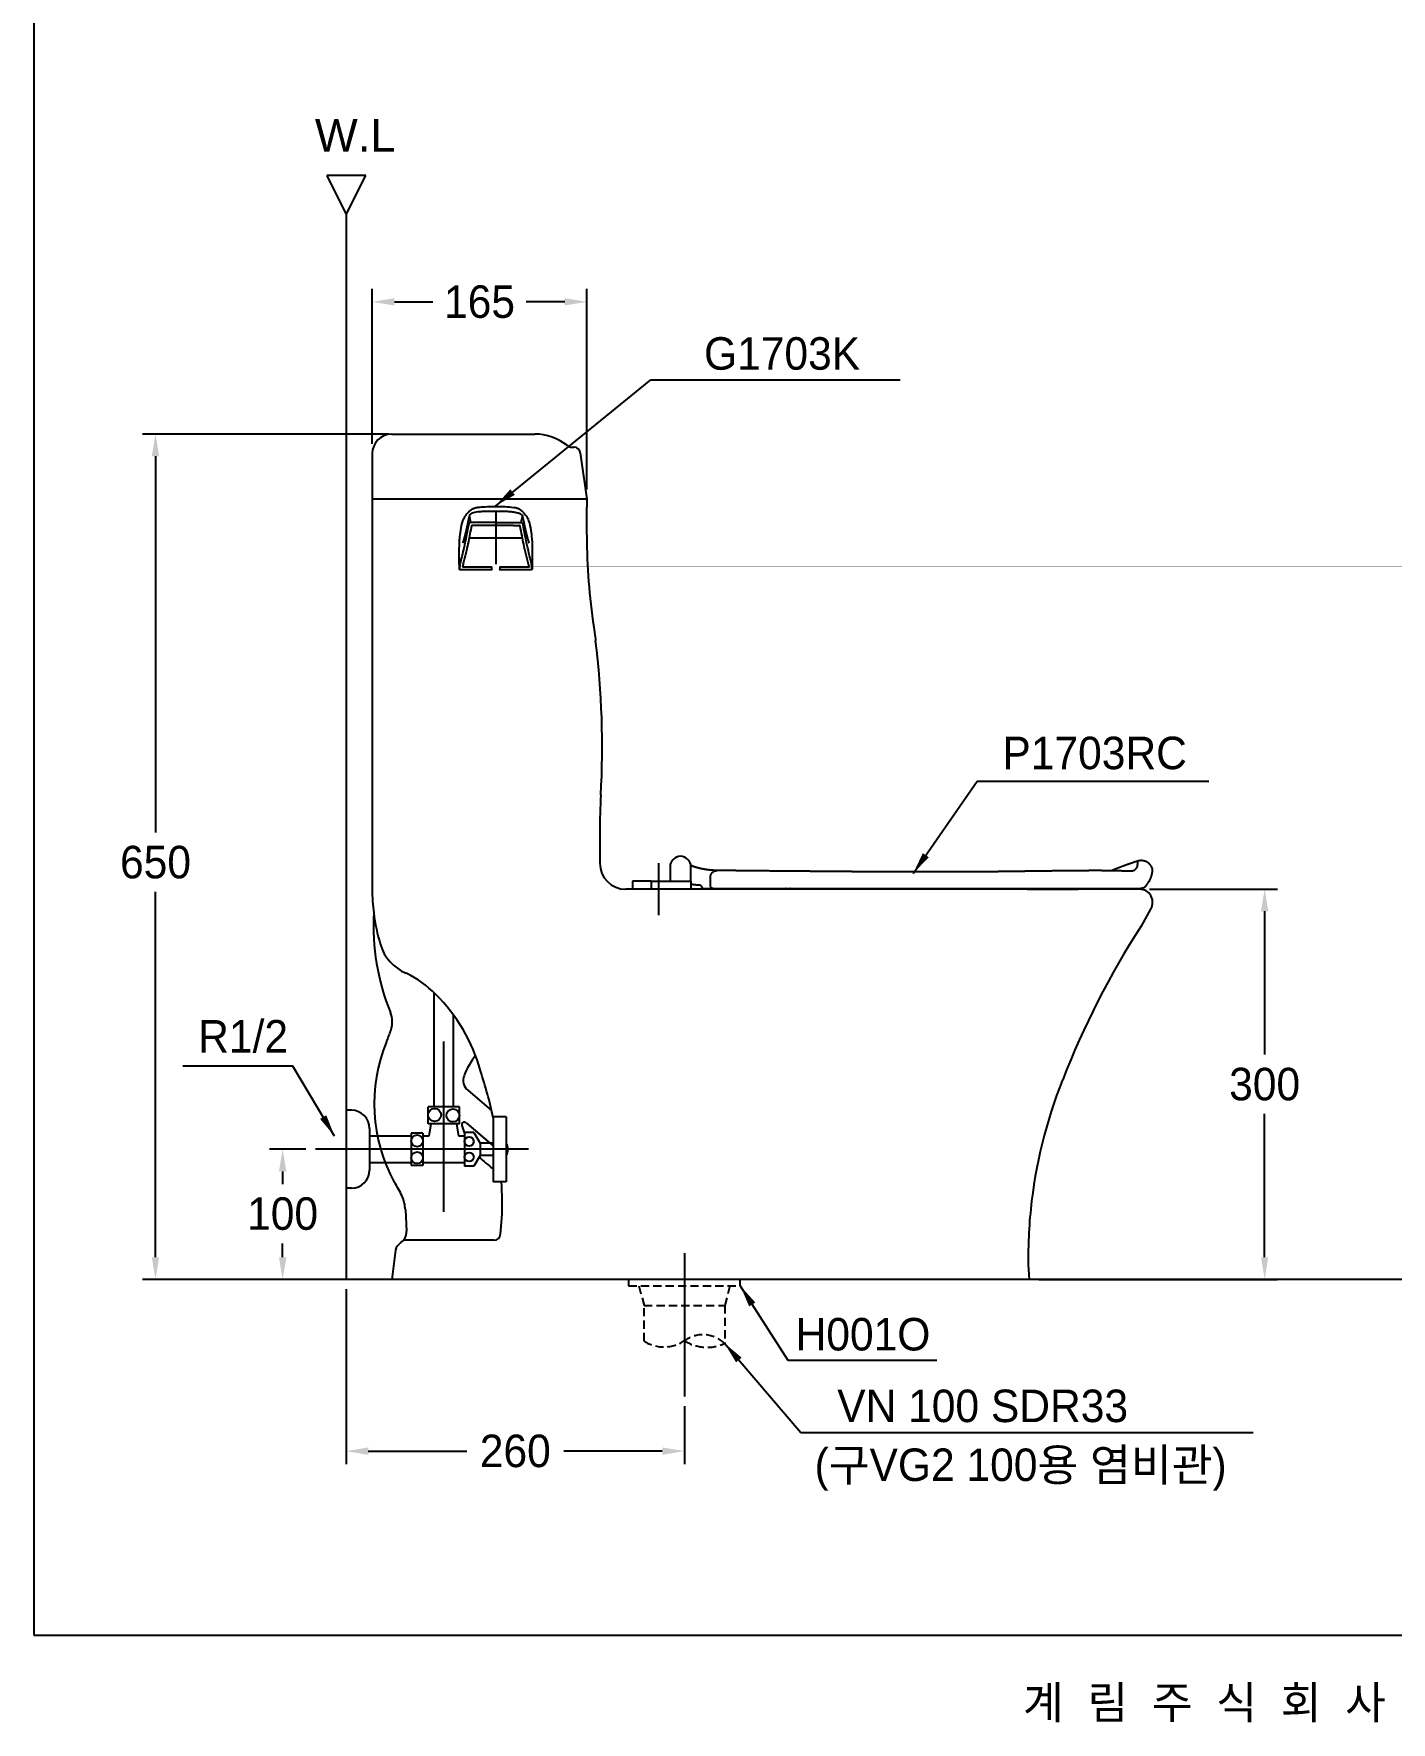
# Model space of a CAD drawing. Header units: millimetres. Extents: x 0 to 3847, y -67 to 2530.
# Drawn here: x 0 to 1044, y -67 to 1232 of the extents above; entities that cross this region are included whole.
import ezdxf
from ezdxf.enums import TextEntityAlignment as Align
from ezdxf.lldxf.tags import DXFTag

# ---------------------------------------------------------------- set-up
doc = ezdxf.new("R2010")
doc.units = ezdxf.units.MM
doc.linetypes.add('DASHED2', pattern=[9.525, 6.35, -3.175])
for name, color, linetype in [('TEXT', 7, 'Continuous'), ('내부선 및 부속', 4, 'Continuous'), ('도각라인', 255, 'Continuous'), ('외형선', 3, 'Continuous'), ('점선', 6, 'DASHED2'), ('중심선', 1, 'DASHED'), ('치수선', 7, 'Continuous')]:
    doc.layers.add(name, color=color, linetype=linetype)
doc.styles.add('____', font='')
doc.styles.add('타이틀', font='H2GTRM.TTF', dxfattribs={"height": 25})
doc.styles.get('____').set_extended_font_data('굴림')
tags = doc.linetypes.add('DASHDOT', pattern=[70, 31, -13, 13, -13]).pattern_tags.tags
tags[10:11] = [DXFTag(74, 4), DXFTag(75, 0), DXFTag(340, '0'), DXFTag(46, 0.0), DXFTag(50, 0.0), DXFTag(44, 0.0), DXFTag(45, 0.0)]
tags[8:9] = [DXFTag(74, 4), DXFTag(75, 0), DXFTag(340, '0'), DXFTag(46, 0.0), DXFTag(50, 0.0), DXFTag(44, 0.0), DXFTag(45, 0.0)]
tags[6:7] = [DXFTag(74, 4), DXFTag(75, 0), DXFTag(340, '0'), DXFTag(46, 0.0), DXFTag(50, 0.0), DXFTag(44, 0.0), DXFTag(45, 0.0)]
tags[4:5] = [DXFTag(74, 4), DXFTag(75, 0), DXFTag(340, '0'), DXFTag(46, 0.0), DXFTag(50, 0.0), DXFTag(44, 0.0), DXFTag(45, 0.0)]
tags = doc.linetypes.add('DASHED', pattern=[25.72, 12.86, -12.86]).pattern_tags.tags
tags[6:7] = [DXFTag(74, 4), DXFTag(75, 0), DXFTag(340, '0'), DXFTag(46, 0.0), DXFTag(50, 0.0), DXFTag(44, 0.0), DXFTag(45, 0.0)]
tags[4:5] = [DXFTag(74, 4), DXFTag(75, 0), DXFTag(340, '0'), DXFTag(46, 0.0), DXFTag(50, 0.0), DXFTag(44, 0.0), DXFTag(45, 0.0)]
doc.dimstyles.new('MSADIM', dxfattribs={"dimtxt": 33, "dimasz": 17, "dimexe": 10, "dimexo": 7.5, "dimgap": 10, "dimtad": 0, "dimtih": 1, "dimtoh": 1, "dimdec": 0, "dimzin": 1, "dimdsep": 46, "dimtxsty": '____', "dimcen": 11.25, "dimadec": 0, "dimazin": 0, "dimtfac": 1, "dimtdec": 0, "dimtix": 1, "dimtmove": 0, "dimatfit": 3, "dimfxl": 0, "dimtolj": 1, "dimtzin": 1, "dimarcsym": 0})

# ---------------------------------------------------------------- blocks, each defined once
blk = doc.blocks.new('*D22')
at = {"layer": '치수선', "color": 0, "linetype": 'Continuous', "lineweight": -2}
for p, q in [((272.7, 923.7), (83.6, 923.7)), ((93.6, 906.7), (93.6, 617.2)), ((93.6, 290.7), (93.6, 571.6)), ((267.7, 273.7), (83.6, 273.7))]:
    blk.add_line(p, q, dxfattribs=at)
at = {"layer": '치수선', "color": 0, "linetype": 'Continuous'}
for points in [[(90.7, 906.7), (96.4, 906.7), (93.6, 923.7)], [(90.7, 290.7), (96.4, 290.7), (93.6, 273.7)]]:
    blk.add_solid(points, dxfattribs=at)
at = {"layer": '치수선', "color": 0, "linetype": 'Continuous', "insert": (93.6, 594.4), "char_height": 25, "attachment_point": 5, "style": '____'}
blk.add_mtext('\\A1;650', dxfattribs=at)
blk = doc.blocks.new('*D9')
at = {"layer": '치수선', "color": 0, "linetype": 'Continuous', "lineweight": -2}
for p, q in [((260.2, 916.2), (260.2, 1035.4)), ((425.2, 881.2), (425.2, 1035.4)), ((277.2, 1025.4), (306.7, 1025.4)), ((408.2, 1025.4), (378.6, 1025.4))]:
    blk.add_line(p, q, dxfattribs=at)
at = {"layer": '치수선', "color": 0, "linetype": 'Continuous'}
for points in [[(277.2, 1028.2), (277.2, 1022.6), (260.2, 1025.4)], [(408.2, 1028.2), (408.2, 1022.6), (425.2, 1025.4)]]:
    blk.add_solid(points, dxfattribs=at)
at = {"layer": '치수선', "color": 0, "linetype": 'Continuous', "insert": (342.7, 1025.4), "char_height": 25, "attachment_point": 5, "style": '____'}
blk.add_mtext('\\A1;165', dxfattribs=at)
blk = doc.blocks.new('*D19')
at = {"layer": '치수선', "color": 0, "linetype": 'Continuous', "lineweight": -2}
for p, q in [((209.1, 373.7), (181.3, 373.7)), ((191.3, 356.7), (191.3, 347)), ((191.3, 290.7), (191.3, 301.3)), ((252.7, 273.7), (181.3, 273.7))]:
    blk.add_line(p, q, dxfattribs=at)
at = {"layer": '치수선', "color": 0, "linetype": 'Continuous'}
for points in [[(188.5, 356.7), (194.2, 356.7), (191.3, 373.7)], [(188.5, 290.7), (194.2, 290.7), (191.3, 273.7)]]:
    blk.add_solid(points, dxfattribs=at)
at = {"layer": '치수선', "color": 0, "linetype": 'Continuous', "insert": (191.3, 324.1), "char_height": 25, "attachment_point": 5, "style": '____'}
blk.add_mtext('\\A1;100', dxfattribs=at)
blk = doc.blocks.new('*D20')
at = {"layer": '치수선', "color": 0, "linetype": 'Continuous', "lineweight": -2}
for p, q in [((240.2, 266.2), (240.2, 131.6)), ((500.2, 176.2), (500.2, 131.6)), ((257.2, 141.6), (332.9, 141.6)), ((483.2, 141.6), (407.5, 141.6))]:
    blk.add_line(p, q, dxfattribs=at)
at = {"layer": '치수선', "color": 0, "linetype": 'Continuous'}
for points in [[(257.2, 144.4), (257.2, 138.7), (240.2, 141.6)], [(483.2, 144.4), (483.2, 138.7), (500.2, 141.6)]]:
    blk.add_solid(points, dxfattribs=at)
at = {"layer": '치수선', "color": 0, "linetype": 'Continuous', "insert": (370.2, 141.6), "char_height": 25, "attachment_point": 5, "style": '____'}
blk.add_mtext('\\A1;260', dxfattribs=at)
blk = doc.blocks.new('*D12')
at = {"layer": '치수선', "color": 0, "linetype": 'Continuous', "lineweight": -2}
for p, q in [((857.7, 573.7), (956.3, 573.7)), ((946.3, 556.7), (946.3, 446.5)), ((946.3, 290.7), (946.3, 400.9)), ((772.7, 273.7), (956.3, 273.7))]:
    blk.add_line(p, q, dxfattribs=at)
at = {"layer": '치수선', "color": 0, "linetype": 'Continuous'}
for points in [[(943.5, 556.7), (949.1, 556.7), (946.3, 573.7)], [(943.5, 290.7), (949.1, 290.7), (946.3, 273.7)]]:
    blk.add_solid(points, dxfattribs=at)
at = {"layer": '치수선', "color": 0, "linetype": 'Continuous', "insert": (946.3, 423.7), "char_height": 25, "attachment_point": 5, "style": '____'}
blk.add_mtext('\\A1;300', dxfattribs=at)

msp = doc.modelspace()

# ---------------------------------------------------------------- linework, layer by layer
at = {"layer": '내부선 및 부속'}
for p, q in [((425.2, 873.7), (260.2, 873.7)), ((333.6, 419.1), (352, 403.6)), ((332.3, 394), (353.2, 376.3)), ((358.8, 308.3), (359.9, 320.7)), ((353.8, 303.7), (284.1, 303.7))]:
    msp.add_line(p, q, dxfattribs=at)
at = {"layer": '내부선 및 부속', "linetype": 'Continuous'}
for p, q in [((489.2, 591), (489.2, 580)), ((505.2, 580), (505.2, 591)), ((460.2, 580), (460.2, 574)), ((474.7, 580), (460.2, 580)), ((474.7, 580), (505.2, 580)), ((474.7, 580), (474.7, 574)), ((505.2, 580), (505.2, 574)), ((307.7, 406.4), (307.7, 494.1)), ((322.7, 406.4), (322.7, 477)), ((244.2, 403.7), (240.2, 403.7)), ((303.2, 393.4), (303.2, 406.4)), ((327.2, 406.4), (303.2, 406.4)), ((327.2, 393.4), (327.2, 406.4)), ((258.2, 389.7), (258.2, 357.7)), ((327.2, 393.4), (303.2, 393.4)), ((305.2, 393.4), (303.7, 383.9)), ((326.7, 383.9), (325.2, 393.4)), ((332.3, 394), (350.7, 378.4)), ((363.2, 398.7), (353.2, 398.7)), ((353.2, 398.7), (353.2, 348.7)), ((363.2, 398.7), (363.2, 348.7)), ((290.2, 383.9), (258.2, 383.9)), ((299.2, 386.2), (290.2, 386.2)), ((290.2, 386.2), (290.2, 361.2)), ((299.2, 386.2), (299.2, 361.2)), ((303.7, 383.9), (299.2, 383.9)), ((331.2, 383.9), (326.7, 383.9)), ((331.2, 386.7), (331.2, 360.7)), ((338.2, 386.7), (331.2, 386.7)), ((338.2, 386.7), (343.2, 378.4)), ((353.2, 378.4), (343.2, 378.4)), ((343.2, 378.4), (343.2, 368.9)), ((343.2, 368.9), (338.2, 360.7)), ((353.2, 368.9), (343.2, 368.9)), ((290.2, 363.4), (258.2, 363.4)), ((299.2, 361.2), (290.2, 361.2)), ((331.2, 363.4), (299.2, 363.4)), ((338.2, 360.7), (331.2, 360.7)), ((244.2, 343.7), (240.2, 343.7)), ((363.2, 348.7), (353.2, 348.7))]:
    msp.add_line(p, q, dxfattribs=at)
for centre, radius in [((308.2, 400.1), 5), ((322.2, 399.8), 5), ((294.7, 380.2), 4.5), ((334.7, 379.7), 3.5), ((294.7, 367.2), 4.5), ((334.7, 367.7), 3.5)]:
    msp.add_circle(centre, radius, dxfattribs=at)
for centre, radius, start, end in [((497.2, 591), 8, 0, 180), ((244.2, 389.7), 14, 0, 90), ((331, 392.5), 2, 49.7266, 196.1274), ((386.7, 408.6), 60, 196.1274, 202.3312), ((356.8, 373.7), 7.84, 324.9654, 35.0346), ((386.7, 408.6), 60, 222.6891, 236.0592), ((244.2, 357.7), 14, 270, 360)]:
    msp.add_arc(centre, radius, start, end, dxfattribs=at)
at = {"layer": '내부선 및 부속'}
for centre, radius, start, end in [((405.2, 573.5), 145, 187.1352, 197.0577), ((300, 541.3), 35, 196.8181, 246.9085), ((251.7, 437), 80, 44.2977, 64.3683), ((217.9, 400.1), 130, 15.1783, 45.5415), ((386.7, 408.6), 60, 141.7469, 158.7648), ((340.1, 426.7), 10, 158.7648, 229.7266), ((40.1, 331.9), 320, 11.9214, 18.621), ((331, 392.5), 2, 49.7266, 196.1274), ((386.7, 408.6), 60, 196.1274, 202.3312), ((386.7, 408.6), 60, 222.6891, 236.0592), ((40.1, 331.9), 320, 357.9938, 3.0037), ((353.8, 308.7), 5, 270, 0)]:
    msp.add_arc(centre, radius, start, end, dxfattribs=at)
at = {"layer": '내부선 및 부속', "linetype": 'Continuous'}
for points, degree in [([(327.2, 820.2), (327, 839.2), (327.5, 843), (328.1, 849.5), (329.5, 857.4), (332.1, 861.5), (334.8, 864.4)], 3), ([(375.6, 864.4), (378.3, 861.5), (380.9, 857.4), (382.2, 849.5), (382.9, 843), (383.4, 839.2), (383.2, 820.2)], 3), ([(355.2, 855.7), (345.5, 855.7), (335.8, 855.7)], 2), ([(355.2, 853.4), (346.1, 853.4), (336.9, 853.4)], 2), ([(355.2, 855.7), (364.9, 855.7), (374.5, 855.7)], 2), ([(368.8, 853.4), (362, 853.4), (355.2, 853.4)], 2), ([(368.8, 853.4), (370.5, 853.4), (372.2, 853.4)], 2), ([(372.2, 853.4), (372.4, 853.4), (372.7, 853.4)], 2), ([(372.7, 853.4), (373, 853.4), (373.4, 853.4)], 2), ([(338.1, 819.3), (333.1, 819.3), (328.2, 819.3)], 2), ([(352.1, 821.3), (340.9, 821.3), (329.7, 821.3)], 2), ([(351.6, 819.3), (344.9, 819.3), (338.1, 819.3)], 2), ([(352.1, 819.6), (352.1, 820.5), (352.1, 821.3)], 2), ([(380.7, 821.3), (369.5, 821.3), (358.3, 821.3)], 2), ([(358.3, 821.3), (358.3, 820.5), (358.3, 819.6)], 2), ([(372.3, 819.3), (365.5, 819.3), (358.8, 819.3)], 2), ([(382.2, 819.3), (377.2, 819.3), (372.3, 819.3)], 2), ([(513.4, 589.4), (511.7, 589.8), (510, 590.2), (508.3, 590.7), (506.7, 591.3), (505.1, 592)], 5), ([(763.7, 574.3), (763.7, 574), (763.7, 573.7)], 2), ([(763.7, 573.7), (781.5, 573.7), (799.3, 573.7)], 2), ([(799.3, 573.7), (801.1, 573.7), (802.9, 573.7)], 2), ([(802.9, 573.7), (802.9, 574), (802.9, 574.3)], 2)]:
    msp.add_open_spline(points, degree=degree, dxfattribs=at)
for points, weights, degree, knots in [([(334.8, 860.9), (334.3, 858.7), (333.8, 856.5), (333.4, 854.4), (332.8, 851.9), (332.3, 849.4), (331.7, 846.9), (331.2, 844.9), (330.6, 842.8), (330, 840.8), (329.9, 840.5), (329.9, 840.3), (329.8, 840.1)], [1, 0.999993215781, 0.999993215781, 1, 0.999932379462, 0.999932379462, 1, 0.999776751734, 0.999776751734, 1, 0.999977807049, 0.99995914707, 0.999944020528], 3, [0, 0, 0, 0, 0.312117, 0.312117, 0.312117, 0.66706, 0.66706, 0.66706, 0.965191, 0.965191, 0.965191, 1, 1, 1, 1]), ([(334.8, 860.9), (334.8, 860.7), (334.8, 860.6), (334.9, 860.4), (334.9, 860.2), (335.1, 859.4), (335.2, 858.7), (335.5, 857.2), (335.8, 855.7)], [1, 0.999987984076, 1, 0.999999995809, 1, 0.999999942258, 1, 0.999999826774, 1], 2, [0, 0, 0, 0.059647, 0.059647, 0.133124, 0.133124, 0.427006, 0.427006, 1, 1, 1]), ([(367.8, 864), (369.1, 863.9), (372.5, 863.1), (374.2, 862.7), (375.4, 861.4), (375.5, 861.2), (375.6, 860.9), (375.6, 860.9), (375.6, 860.9)], [1, 0.997883440926, 1, 0.952294107039, 1, 0.980334525453, 1, 0.99994384218, 1], 2, [0, 0, 0, 0.55492, 0.55492, 0.932972, 0.932972, 0.994516, 0.994516, 1, 1, 1]), ([(375.6, 860.9), (375.6, 860.7), (375.5, 860.6), (375.5, 860.4), (375.5, 860.2), (375.3, 859.4), (375.1, 858.7), (374.8, 857.2), (374.5, 855.7)], [1, 0.999987984076, 1, 0.999999995809, 1, 0.999999942258, 1, 0.999999826774, 1], 2, [0, 0, 0, 0.059647, 0.059647, 0.133124, 0.133124, 0.427006, 0.427006, 1, 1, 1]), ([(375.6, 860.9), (376.1, 858.7), (376.6, 856.5), (377, 854.4), (377.5, 851.9), (378.1, 849.4), (378.7, 846.9), (379.2, 844.9), (379.7, 842.8), (380.4, 840.8), (380.4, 840.5), (380.5, 840.3), (380.6, 840.1)], [1, 0.999993215781, 0.999993215781, 1, 0.999932379462, 0.999932379462, 1, 0.999776751734, 0.999776751734, 1, 0.999977807049, 0.99995914707, 0.999944020528], 3, [0, 0, 0, 0, 0.312117, 0.312117, 0.312117, 0.66706, 0.66706, 0.66706, 0.965191, 0.965191, 0.965191, 1, 1, 1, 1]), ([(844, 587.5), (843.9, 587.5), (843.9, 587.5), (843.8, 587.5), (843.7, 587.5), (843.5, 587.5), (843.5, 587.5), (843.1, 587.5), (842.7, 587.5), (842.4, 587.5), (842.1, 587.5), (841.8, 587.5), (841.1, 587.6), (840.4, 587.6), (839.7, 587.6), (836.9, 587.7), (834, 587.8), (831.8, 587.8), (826.2, 587.9), (820.7, 588), (817.3, 588), (811.4, 588), (805.5, 587.9), (803, 587.9), (799.2, 587.9), (795.3, 587.9), (794, 587.8), (788.7, 587.8), (783.5, 587.7), (779.5, 587.7), (771.6, 587.6), (763.6, 587.5), (759.6, 587.4), (751.4, 587.3), (743.2, 587.2), (739, 587.2), (730.3, 587.1), (721.5, 587.1), (717, 587.1), (710.5, 587.1), (704, 587.1), (702.1, 587.1), (692.9, 587.1), (683.8, 587.1), (676.6, 587.1), (669.5, 587.2), (662.3, 587.2), (657.8, 587.2), (653.4, 587.2), (648.9, 587.2), (644.5, 587.2), (640.1, 587.2), (638.1, 587.2), (636.1, 587.2), (634.1, 587.2), (632.1, 587.2), (630.1, 587.2), (628.3, 587.2), (626.5, 587.2), (624.7, 587.3), (620.8, 587.3), (616.9, 587.3), (614.8, 587.3), (604.5, 587.4), (594.3, 587.5), (586.2, 587.5), (569.9, 587.7), (553.7, 587.8), (545.5, 587.9), (537.4, 588), (529.2, 588.1), (529.2, 588.1), (529.1, 588.1), (529.1, 588.1), (529, 588.1), (529, 588.1), (528.5, 588.1), (528, 588.1), (527.5, 588.1), (526.7, 588.1), (525.8, 588.1), (525.5, 588.1), (524.9, 588.1), (524.2, 588.2), (523.9, 588.2), (523.4, 588.2), (522.8, 588.2), (522.5, 588.2), (522.2, 588.2), (522, 588.3), (521.4, 588.3), (520.9, 588.3), (520.4, 588.4), (519.8, 588.4), (519.3, 588.5), (518.1, 588.6), (516.9, 588.8), (515.7, 588.9), (514.6, 589.2), (513.4, 589.4)], [1, 1, 1, 1, 1, 1, 1, 1, 1, 1, 1, 1, 1, 1, 1, 1, 1, 1, 1, 1, 1, 1, 1, 1, 1, 1, 1, 1, 1, 1, 1, 1, 1, 1, 1, 1, 1, 1, 1, 1, 1, 1, 1, 1, 1, 1, 1, 0.999999853317, 0.999999780208, 0.999999780208, 0.999999853317, 1, 1, 1, 1, 1, 1, 1, 1, 1, 1, 1, 1, 1, 1, 1, 1, 1, 1, 1, 1, 1, 1, 1, 1, 1, 1, 1, 1, 1, 1, 1, 1, 1, 1, 1, 1, 1, 1, 1, 1, 1, 1, 1, 1, 0.999399893917, 0.999099840875, 0.999099840875, 0.999399893917, 1], 5, [0, 0, 0, 0, 0, 0, 0.000913, 0.000913, 0.000913, 0.002219, 0.002219, 0.002219, 0.006938, 0.006938, 0.006938, 0.006938, 0.006938, 0.017501, 0.017501, 0.017501, 0.051738, 0.051738, 0.051738, 0.104192, 0.104192, 0.104192, 0.143595, 0.143595, 0.143595, 0.163907, 0.163907, 0.163907, 0.225741, 0.225741, 0.225741, 0.287838, 0.287838, 0.287838, 0.353563, 0.353563, 0.353563, 0.423994, 0.423994, 0.423994, 0.454521, 0.454521, 0.454521, 0.566317, 0.566317, 0.566317, 0.566317, 0.566317, 0.635585, 0.635585, 0.635585, 0.635585, 0.635585, 0.638701, 0.638701, 0.638701, 0.638701, 0.638701, 0.666552, 0.666552, 0.666552, 0.699681, 0.699681, 0.699681, 0.826046, 0.826046, 0.826046, 0.953082, 0.953082, 0.953082, 0.953082, 0.953082, 0.956199, 0.956199, 0.956199, 0.956199, 0.956199, 0.96395, 0.96395, 0.96395, 0.969161, 0.969161, 0.969161, 0.973836, 0.973836, 0.973836, 0.978138, 0.978138, 0.978138, 0.978138, 0.978138, 0.981255, 0.981255, 0.981255, 0.981255, 0.981255, 1, 1, 1, 1, 1, 1]), ([(858.6, 581.7), (858.7, 582.1), (858.9, 582.4), (859, 582.8), (859.3, 583.7), (859.6, 584.6), (859.7, 585.1), (859.8, 585.9), (860, 586.6), (860, 586.9), (860.1, 587.3), (860.1, 587.8), (860.2, 588), (860.2, 588.2), (860.2, 588.4), (860.2, 588.5), (860.2, 588.6), (860.2, 588.7), (860.1, 588.9), (860.1, 589), (859.8, 590.4), (859.1, 591.7), (858.2, 592.9), (857, 593.9), (855.8, 594.6), (854.5, 595.3), (853.1, 595.7), (851.6, 595.9), (850.1, 595.7), (848.7, 595.3), (848.1, 595.1), (847.6, 594.9), (847, 594.8), (845.9, 594.4), (844.8, 594), (844.2, 593.8), (842.5, 593.2), (840.9, 592.7), (839.8, 592.3), (836.9, 591.2), (834, 590.1), (832.2, 589.4), (830.4, 588.7), (828.6, 587.9)], [0.999999998603, 0.999999998603, 0.999999998603, 0.999999998603, 0.999999998603, 0.999999998603, 0.999999998603, 0.999999998603, 0.999999998603, 0.999999998603, 0.999999998603, 0.999999998603, 0.999999998603, 0.999999998603, 0.999999998603, 0.996506454421, 0.994759682098, 0.994759682563, 0.996506454887, 1, 0.967478100661, 0.951217151224, 0.951217151224, 0.967478100661, 1, 0.967478100661, 0.951217151224, 0.951217151224, 0.967478100661, 1, 1, 1, 1, 1, 1, 1, 1, 1, 1, 1, 1, 1, 1, 1], 5, [0, 0, 0, 0, 0, 0, 0.046292, 0.046292, 0.046292, 0.10715, 0.10715, 0.10715, 0.135988, 0.135988, 0.135988, 0.160017, 0.160017, 0.160017, 0.160017, 0.160017, 0.172179, 0.172179, 0.172179, 0.172179, 0.172179, 0.34022, 0.34022, 0.34022, 0.34022, 0.34022, 0.50826, 0.50826, 0.50826, 0.50826, 0.50826, 0.574122, 0.574122, 0.574122, 0.645435, 0.645435, 0.645435, 0.777328, 0.777328, 0.777328, 1, 1, 1, 1, 1, 1]), ([(505.2, 577.8), (505.4, 577.8), (505.6, 577.7), (505.8, 577.7), (506.5, 577.6), (507.1, 577.4), (507.6, 577.4), (508.1, 577.3), (508.6, 577.3), (508.7, 577.3), (508.7, 577.3), (508.8, 577.3), (508.9, 577.2), (508.9, 577.2), (509.2, 577.2), (509.5, 577.2), (509.9, 577.2), (510.2, 577.2), (510.5, 577.2), (510.5, 577.2), (510.5, 577.2), (510.5, 577.2), (510.5, 577.2), (510.5, 577.2), (510.7, 577.2), (510.9, 577.2), (511, 577.2), (511.2, 577.2), (511.4, 577.2), (511.9, 577.2), (512.4, 577.1), (512.8, 576.7), (513.1, 576.3), (513.3, 575.9), (513.3, 575.6), (513.4, 575.4), (513.5, 575.2), (513.7, 575.1), (513.8, 574.9), (514, 574.7), (514.3, 574.5), (514.6, 574.4), (514.9, 574.3), (515.2, 574.3), (515.3, 574.3), (515.4, 574.3), (515.4, 574.3), (515.5, 574.3), (515.6, 574.3), (517, 574.3), (518.3, 574.3), (519.5, 574.3), (520.8, 574.3), (522.1, 574.3), (522.1, 574.3), (522.1, 574.3), (522.2, 574.3), (522.2, 574.3), (522.2, 574.3)], [0.967286752056, 0.967286752056, 0.967286752056, 0.967286752056, 0.967286752056, 0.967286752056, 0.967286752056, 0.967286752056, 0.967286752056, 0.967266712322, 0.967256692689, 0.967256692689, 0.967266712322, 0.967286752056, 0.967113102305, 0.96702627743, 0.96702627743, 0.967113102305, 0.967286752056, 0.967286752056, 0.967286752056, 0.967286752056, 0.967286752056, 0.967286752056, 0.967286752056, 0.967286752056, 0.967286752056, 0.967286752056, 0.967286752056, 0.895267622962, 0.85925805795, 0.85925805795, 0.895267622962, 0.967286752056, 0.959331765752, 0.95862559786, 0.965168247449, 0.978959714518, 1, 0.969464427777, 0.9541966412, 0.9541966412, 0.969464427777, 1, 1, 1, 1, 1, 1, 1, 1, 1, 1, 1, 1, 1, 1, 1, 1], 5, [0, 0, 0, 0, 0, 0, 0.049936, 0.049936, 0.049936, 0.174378, 0.174378, 0.174378, 0.174378, 0.174378, 0.190351, 0.190351, 0.190351, 0.190351, 0.190351, 0.266443, 0.266443, 0.266443, 0.266443, 0.266443, 0.316423, 0.316423, 0.316423, 0.316423, 0.316423, 0.361098, 0.361098, 0.361098, 0.361098, 0.361098, 0.485053, 0.485053, 0.485053, 0.485053, 0.485053, 0.539165, 0.539165, 0.539165, 0.539165, 0.539165, 0.617697, 0.617697, 0.617697, 0.617697, 0.617697, 0.633401, 0.633401, 0.633401, 0.633401, 0.633401, 0.95002, 0.95002, 0.95002, 0.95002, 0.95002, 1, 1, 1, 1, 1, 1]), ([(522.2, 574.3), (529.2, 574.3), (536.2, 574.3), (543.1, 574.3), (550.1, 574.3), (557.1, 574.3), (559.7, 574.3), (562.3, 574.3), (564.9, 574.3), (567.5, 574.3), (570.1, 574.3), (568.8, 574.3), (567.5, 574.3), (574.1, 574.3), (575.4, 574.3), (576.7, 574.3), (577.1, 574.3), (577.5, 574.3), (577.9, 574.3), (578.3, 574.3), (578.6, 574.3), (598.9, 574.3), (619.2, 574.3), (639.5, 574.3), (659.7, 574.3), (680, 574.3), (691.7, 574.3), (703.5, 574.3), (715.2, 574.3), (726.9, 574.3), (738.7, 574.3), (746.2, 574.3), (753.7, 574.3), (761.3, 574.3), (768.8, 574.3), (776.3, 574.3), (784, 574.3), (795.2, 574.3), (809.8, 574.3), (827.9, 574.3), (849.4, 574.3), (849.4, 574.3), (849.4, 574.3), (849.4, 574.3), (849.5, 574.3), (849.5, 574.3), (849.9, 574.3), (850.3, 574.3), (850.7, 574.4), (851.1, 574.4), (851.5, 574.4), (851.6, 574.5), (851.6, 574.5), (851.7, 574.5), (851.9, 574.5), (852, 574.5), (852.1, 574.5), (852.3, 574.6), (852.4, 574.6), (852.6, 574.7), (852.9, 574.8), (853.3, 574.9), (853.5, 575), (853.7, 575.1), (853.9, 575.2), (854.1, 575.4), (854.4, 575.6), (854.6, 575.8), (854.8, 576), (855, 576.2), (855.1, 576.2), (855.1, 576.3), (855.1, 576.3), (855.2, 576.4), (855.3, 576.5), (855.3, 576.6), (855.5, 576.7), (855.6, 576.9), (855.7, 577), (856, 577.5), (856.3, 577.9), (856.5, 578.3), (856.8, 578.8), (857.2, 579.4), (857.3, 579.6), (857.5, 579.8), (857.6, 580), (857.6, 580), (857.6, 580), (857.6, 580), (857.6, 580), (857.7, 580), (857.8, 580.2), (857.9, 580.4), (858, 580.5), (858.2, 580.9), (858.3, 581.2), (858.4, 581.4), (858.5, 581.5), (858.6, 581.7)], [0.999999923632, 0.999999923632, 0.999999923632, 0.999999923632, 0.999999923632, 0.999999923632, 0.999999923632, 0.999999923632, 0.999999923632, 0.999999923632, 0.999999923632, 0.999999923632, 0.999999923632, 0.999999923632, 0.999999923632, 0.999999923632, 0.999999923632, 0.999999923632, 0.999999923632, 0.999999923632, 0.999999923632, 0.999999923632, 0.999999923632, 0.999999923632, 0.999999923632, 0.999999923632, 0.999999923632, 0.999999923632, 0.999999923632, 0.999999923632, 0.999999923632, 0.999999923632, 0.999999923632, 0.999999923632, 0.999999923632, 0.999999923632, 0.999999923632, 0.999999923632, 0.999999923632, 0.999999923632, 0.999999923632, 0.999999770429, 0.999999693595, 0.999999693595, 0.999999770429, 0.999999923632, 0.99906108994, 0.998591680545, 0.998591695912, 0.999061135575, 1, 1, 1, 1, 1, 1, 1, 1, 1, 1, 1, 1, 1, 1, 1, 0.996158593798, 0.994237890464, 0.994237890464, 0.996158593798, 1, 1, 1, 1, 1, 1, 1, 1, 1, 1, 1, 1, 1, 1, 1, 1, 1, 1, 1, 1, 1, 1, 1, 1, 1, 1, 1, 1, 1, 1, 1], 5, [0, 0, 0, 0, 0, 0, 0.115794, 0.115794, 0.115794, 0.115794, 0.115794, 0.159043, 0.159043, 0.159043, 0.159043, 0.159043, 0.16237, 0.16237, 0.16237, 0.16237, 0.16237, 0.168783, 0.168783, 0.168783, 0.168783, 0.168783, 0.505975, 0.505975, 0.505975, 0.505975, 0.505975, 0.701227, 0.701227, 0.701227, 0.701227, 0.701227, 0.826353, 0.826353, 0.826353, 0.826353, 0.826353, 0.954751, 0.954751, 0.954751, 0.954751, 0.954751, 0.954963, 0.954963, 0.954963, 0.954963, 0.954963, 0.961745, 0.961745, 0.961745, 0.961745, 0.961745, 0.962998, 0.962998, 0.962998, 0.964133, 0.964133, 0.964133, 0.966235, 0.966235, 0.966235, 0.97021, 0.97021, 0.97021, 0.97021, 0.97021, 0.975127, 0.975127, 0.975127, 0.975127, 0.975127, 0.976102, 0.976102, 0.976102, 0.977136, 0.977136, 0.977136, 0.979446, 0.979446, 0.979446, 0.986363, 0.986363, 0.986363, 0.990407, 0.990407, 0.990407, 0.990407, 0.990407, 0.993734, 0.993734, 0.993734, 0.993734, 0.993734, 0.997018, 0.997018, 0.997018, 1, 1, 1, 1, 1, 1])]:
    msp.add_rational_spline(points, weights, degree=degree, knots=knots, dxfattribs=at)
for points, weights in [([(334.8, 864.4), (335.7, 865.2), (336.8, 865.9)], [0.985738738899, 0.990946020927, 1]), ([(354.4, 864.5), (354.8, 864.5), (355.2, 864.5)], [1, 0.999960743356, 1]), ([(355.2, 864.5), (355.6, 864.5), (356, 864.5)], [1, 0.999960144982, 1]), ([(373.6, 865.9), (374.6, 865.2), (375.6, 864.4)], [1, 0.990702478211, 0.985087922767]), ([(334.4, 854.6), (334.6, 855.7), (335.8, 855.7)], [1, 0.776711176046, 1]), ([(336.9, 853.4), (336.6, 853.4), (336.5, 853)], [1, 0.814264784015, 1]), ([(373.9, 853), (373.8, 853.4), (373.4, 853.4)], [1, 0.806063615627, 1]), ([(374.5, 855.7), (375.7, 855.7), (376, 854.6)], [1, 0.776710954391, 1]), ([(328.2, 819.3), (327.2, 819.2), (327.2, 820.2)], [1, 0.720982547719, 1]), ([(352.1, 819.5), (351.9, 819.2), (351.6, 819.3)], [1, 0.764579070622, 1]), ([(352.1, 821.4), (352.1, 821.3), (352.1, 821.3)], [1, 0.994226906912, 1]), ([(352.1, 819.6), (352.1, 819.6), (352.1, 819.5)], [1, 0.981444055672, 1]), ([(358.3, 821.3), (358.3, 821.3), (358.3, 821.4)], [1, 0.994226906912, 1]), ([(358.3, 819.5), (358.3, 819.6), (358.3, 819.6)], [1, 0.981444055672, 1]), ([(358.8, 819.3), (358.4, 819.2), (358.3, 819.5)], [1, 0.764579070622, 1]), ([(380.5, 822.6), (380.6, 822), (380.7, 821.4)], [1, 0.999609714839, 1]), ([(380.7, 821.4), (380.7, 821.3), (380.7, 821.3)], [1, 0.994097979737, 1]), ([(383.2, 820.2), (383.1, 819.2), (382.2, 819.3)], [1, 0.720938731321, 1]), ([(520.2, 583), (520.3, 588.1), (525.2, 588)], [1, 0.702105883836, 1]), ([(520.3, 576.3), (520.3, 579.7), (520.2, 583)], [1, 0.999996500555, 1]), ([(522.2, 574.3), (520.3, 574.4), (520.3, 576.3)], [1, 0.707181497806, 1])]:
    msp.add_rational_spline(points, weights, degree=2, dxfattribs=at)
for points, knots in [([(342.6, 864), (340.9, 863.8), (339.2, 863.5), (336.4, 862.7), (335.4, 862.1), (334.9, 861.3), (334.8, 861.1), (334.8, 860.9)], [0, 0, 0, 0, 0.438559, 0.438559, 0.877118, 0.877118, 1, 1, 1, 1]), ([(336.8, 865.9), (337.1, 866.1), (337.7, 866.4), (339.2, 867), (340.9, 867.4), (344, 867.7), (348.7, 868), (355.2, 868.1)], [0, 0, 0, 0, 0.058572, 0.117144, 0.247846, 0.340096, 1, 1, 1, 1]), ([(342.6, 864), (343.5, 864.2), (344.5, 864.3), (346.3, 864.4), (347.6, 864.4), (350.6, 864.4), (352.7, 864.5), (354.4, 864.5)], [0, 0, 0, 0, 0.248726, 0.248726, 0.463381, 0.570705, 1, 1, 1, 1]), ([(355.2, 868.1), (360.4, 868), (364.9, 867.9), (370.4, 867.2), (371.9, 866.7), (373, 866.3), (373.6, 865.9)], [0, 0, 0, 0, 0.743555, 0.816512, 0.880492, 1, 1, 1, 1]), ([(356, 864.5), (357.7, 864.5), (359.4, 864.4), (361.9, 864.4), (363.2, 864.4), (364.5, 864.3), (365.9, 864.3), (366.8, 864.2), (367.8, 864)], [0, 0, 0, 0, 0.428367, 0.428367, 0.643124, 0.750507, 0.750507, 1, 1, 1, 1]), ([(334.4, 854.6), (333.8, 851.8), (332.9, 846.9), (331.5, 840.1), (329.9, 832.8), (328.4, 827.2), (327.4, 822.5), (327.4, 821.1), (327.2, 820.2)], [0, 0, 0, 0, 0.243479, 0.424887, 0.589394, 0.882393, 0.921544, 1, 1, 1, 1]), ([(336.5, 853), (335.7, 849), (334.5, 842.7), (332.5, 833.8), (331.2, 828.3), (330.1, 824), (329.8, 822.4), (329.7, 821.3)], [0, 0, 0, 0, 0.377021, 0.595058, 0.847361, 0.901482, 1, 1, 1, 1]), ([(380.5, 822.6), (379.3, 828.1), (377.3, 835.7), (375.3, 845.9), (374.4, 850.5), (373.9, 853)], [0, 0, 0, 0, 0.542985, 0.752833, 1, 1, 1, 1]), ([(383.2, 820.2), (383, 820.9), (383, 822.3), (381.5, 828.9), (379.5, 836.8), (377.5, 846.9), (376.5, 851.8), (376, 854.6)], [0, 0, 0, 0, 0.060392, 0.117607, 0.575113, 0.756521, 1, 1, 1, 1]), ([(847.5, 589.7), (846.9, 588.8), (846.2, 588.1), (844.9, 587.6), (844.5, 587.5), (844, 587.5)], [0, 0, 0, 0, 0.711562, 0.711562, 1, 1, 1, 1]), ([(848.7, 595.3), (848.7, 595.2), (848.6, 595.1), (848.6, 594.6), (848.6, 593.9), (848.5, 592.9), (848.3, 591.8), (848.1, 590.9), (847.7, 590.2), (847.6, 589.8), (847.5, 589.7)], [0, 0, 0, 0, 0.023722, 0.06132, 0.273591, 0.397849, 0.589998, 0.799717, 0.908152, 1, 1, 1, 1])]:
    msp.add_open_spline(points, degree=3, knots=knots, dxfattribs=at)
at = {"layer": '도각라인', "color": 7}
for p, q in [((0, 2530), (0, 0)), ((0, 0), (1800, 0))]:
    msp.add_line(p, q, dxfattribs=at)
at = {"layer": '외형선', "linetype": 'Continuous'}
for p, q in [((225.2, 1122.6), (240.2, 1092.6)), ((255.2, 1122.6), (225.2, 1122.6)), ((240.2, 1092.6), (255.2, 1122.6)), ((240.2, 1092.6), (240.2, 273.7)), ((260.2, 873.7), (260.2, 573.3)), ((435.2, 618.1), (435.2, 593.7)), ((850.2, 573.7), (455.2, 573.7)), ((858.9, 558.8), (851.3, 545.3)), ((285.7, 327.1), (286.5, 310.8)), ((278.1, 296.2), (275.2, 273.7)), ((1694.1, 273.7), (240.2, 273.7)), ((765.2, 273.7), (275.2, 273.7)), ((765.2, 273.7), (275.2, 273.7))]:
    msp.add_line(p, q, dxfattribs=at)
at = {"layer": '외형선'}
for p, q in [((275.2, 923.7), (385.2, 923.7)), ((413.5, 913.7), (415.2, 913.7)), ((420.1, 909.4), (425.2, 873.7)), ((260.2, 908.7), (260.2, 873.7))]:
    msp.add_line(p, q, dxfattribs=at)
for centre, radius, start, end in [((275.2, 908.7), 15, 90, 180), ((385.2, 883.7), 40, 51.0576, 90), ((413.5, 918.7), 5, 231.0576, 270), ((415.2, 908.7), 5, 0, 90), ((1425, 856.9), 1000, 179.0368, 180.9632), ((925.1, 848.9), 500, 180.9175, 188.9501), ((-223, 683.1), 660, 356.7852, 7.1011)]:
    msp.add_arc(centre, radius, start, end, dxfattribs=at)
at = {"layer": '외형선', "linetype": 'Continuous'}
for centre, radius, start, end in [((928.1, 826.5), 500, 186.366, 187.1011), ((935.2, 618.1), 500, 176.7852, 180), ((455.2, 593.7), 20, 180, 270), ((405.2, 573.5), 145, 179.9191, 187.1361), ((850.2, 563.7), 10, 330.7743, 90), ((441.1, 546.2), 180, 177.0489, 201.9431), ((1397.2, 192.4), 650, 147.1235, 158.8378), ((255.6, 471.5), 20, 342.3463, 21.9431), ((386.7, 408.6), 125, 157.5643, 208.8229), ((193.6, 491.2), 85, 335.7956, 342.3463), ((1124.7, 291.9), 360, 157.9545, 174.3149), ((223.7, 311.3), 65, 23.8627, 34.7089), ((255.7, 325.5), 30, 2.9734, 23.8627), ((1084.6, 292.8), 320, 173.7562, 178.0769), ((287.8, 293.7), 10, 124.0912, 165.4785), ((276.6, 310.2), 10, 304.0912, 2.9734), ((999.5, 291.7), 235, 177.1086, 184.3933)]:
    msp.add_arc(centre, radius, start, end, dxfattribs=at)
at = {"layer": '점선'}
for p, q in [((457.2, 273.7), (457.2, 268.7)), ((543.2, 268.7), (543.2, 273.7)), ((457.2, 268.7), (543.2, 268.7)), ((465.2, 268.7), (469.2, 253.7)), ((535.2, 268.7), (531.2, 253.7)), ((469.2, 253.7), (531.2, 253.7)), ((469.2, 226.2), (469.2, 253.7)), ((531.2, 253.7), (531.2, 224.4))]:
    msp.add_line(p, q, dxfattribs=at)
for centre, radius, start, end in [((484.4, 249.8), 28.1, 237.1476, 305.6288), ((517.6, 253.5), 32.1, 237.1903, 295.1018), ((514.4, 206.7), 24.4, 46.5379, 123.8822)]:
    msp.add_arc(centre, radius, start, end, dxfattribs=at)
at = {"layer": '중심선', "linetype": 'DASHDOT'}
for p, q in [((355.2, 863.7), (355.2, 823.7)), ((375.2, 843.7), (335.2, 843.7)), ((480.2, 593.7), (480.2, 553.7)), ((315.2, 325.7), (315.2, 456.5)), ((380.4, 373.7), (216.6, 373.7)), ((500.2, 293.7), (500.2, 183.7))]:
    msp.add_line(p, q, dxfattribs=at)
at = {"layer": '치수선', "linetype": 'Continuous'}
msp.add_line((589.8, 155.8), (937.4, 155.8), dxfattribs=at)

# ---------------------------------------------------------------- texts
at = {"layer": 'TEXT', "style": '타이틀'}
for s, p in [('G1703K', (575.3, 985.7)), ('P1703RC', (815.6, 678.5)), ('H001O', (637.5, 231.5)), ('계  림  주  식  회  사', (900, -51.7))]:
    msp.add_text(s, height=25, dxfattribs=at).set_placement(p, align=Align.MIDDLE_CENTER)
at = {"layer": 'TEXT', "char_height": 25, "width": 248.993, "attachment_point": 1, "line_spacing_factor": 0.963855, "style": '타이틀'}
for s, insert in [('\\fArial;W.L', (216.1, 1166)), ('\\A1;R1/2', (126.4, 473.1))]:
    msp.add_mtext(s, dxfattribs=dict(at, insert=insert))
at = {"layer": '치수선', "linetype": 'Continuous', "style": '타이틀'}
for s, p in [('VN 100 SDR33', (729.5, 176.4)), ('(구VG2 100용 염비관)', (758.7, 131.1))]:
    msp.add_text(s, height=25, dxfattribs=at).set_placement(p, align=Align.MIDDLE_CENTER)

# ---------------------------------------------------------------- dimensions: what is measured, and where the dimension line sits
at = {"layer": '치수선', "linetype": 'Continuous'}
dim = msp.add_linear_dim(base=(425.2, 1025.4), p1=(260.2, 908.7), p2=(425.2, 873.7), dimstyle='MSADIM', override={"dimtxt": 25}, dxfattribs=at)
dim.commit()
dim.dimension.update_dxf_attribs({"geometry": '*D9', "text_midpoint": (342.7, 1025.4)})
for base, p1, p2, picture, middle in [((93.6, 273.7), (280.2, 923.7), (275.2, 273.7), '*D22', (93.6, 594.4)), ((191.3, 273.7), (216.6, 373.7), (260.2, 273.7), '*D19', (191.3, 324.1))]:
    dim = msp.add_linear_dim(base=base, p1=p1, p2=p2, angle=90, dimstyle='MSADIM', override={"dimtxt": 25}, dxfattribs=at)
    dim.commit()
    dim.dimension.update_dxf_attribs({"geometry": picture, "text_midpoint": middle, "dimtype": 160})
dim = msp.add_linear_dim(base=(946.3, 573.7), p1=(765.2, 273.7), p2=(850.2, 573.7), angle=90, dimstyle='MSADIM', override={"dimtxt": 25}, dxfattribs=at)
dim.commit()
dim.dimension.update_dxf_attribs({"geometry": '*D12', "text_midpoint": (946.3, 423.7)})
dim = msp.add_linear_dim(base=(240.2, 141.6), p1=(500.2, 183.7), p2=(240.2, 273.7), dimstyle='MSADIM', override={"dimtxt": 25}, dxfattribs=at)
dim.commit()
dim.dimension.update_dxf_attribs({"geometry": '*D20', "text_midpoint": (370.2, 141.6), "dimtype": 160})

# ---------------------------------------------------------------- leaders
for points in [[(354.9, 868.4), (474.4, 965.4), (666.1, 965.4)], [(676.1, 585.9), (725.4, 656.7), (903.3, 656.7)], [(231.2, 383.9), (199.2, 437.6), (114.7, 437.6)], [(543.2, 268.7), (579.8, 211.5), (694.4, 211.5)], [(531, 224.6), (589.8, 155.8)]]:
    msp.add_leader(points, dimstyle='MSADIM', override={"dimtxt": 25}, dxfattribs=at)

doc.saveas('drawing.dxf')
